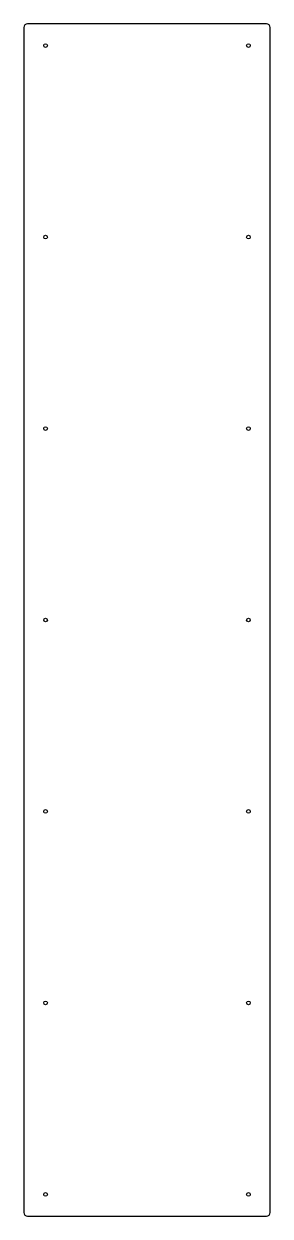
# Model space of a CAD drawing. Header units: inches. Extents: x -4.3 to 4.3, y -20.6 to 20.6.
import ezdxf

# ---------------------------------------------------------------- set-up
doc = ezdxf.new("R2010")
doc.units = ezdxf.units.IN
doc.header["$MEASUREMENT"] = 0
doc.layers.add('CUTS', color=7, linetype='Continuous')
doc.layers.add('PILOTS', color=1, linetype='Continuous')

msp = doc.modelspace()

# ---------------------------------------------------------------- linework, layer by layer
at = {"layer": 'CUTS'}
for p, q in [((4.125, 20.562), (-4.125, 20.562)), ((-4.25, 20.438), (-4.25, -20.438)), ((4.25, -20.438), (4.25, 20.438)), ((-4.125, -20.562), (4.125, -20.562))]:
    msp.add_line(p, q, dxfattribs=at)
for centre, start, end in [((-4.125, 20.438), 90, 180), ((4.125, 20.438), 0, 90), ((-4.125, -20.438), -180, -90), ((4.125, -20.438), -90, 0)]:
    msp.add_arc(centre, 0.125, start, end, dxfattribs=at)
at = {"layer": 'PILOTS'}
for centre in [(-3.5, 19.812), (3.5, 19.812), (-3.5, 13.208), (3.5, 13.208), (-3.5, 6.604), (3.5, 6.604), (-3.5, 0), (3.5, 0), (-3.5, -6.604), (3.5, -6.604), (-3.5, -13.208), (3.5, -13.208), (-3.5, -19.812), (3.5, -19.812)]:
    msp.add_circle(centre, 0.0625, dxfattribs=at)

doc.saveas('drawing.dxf')
